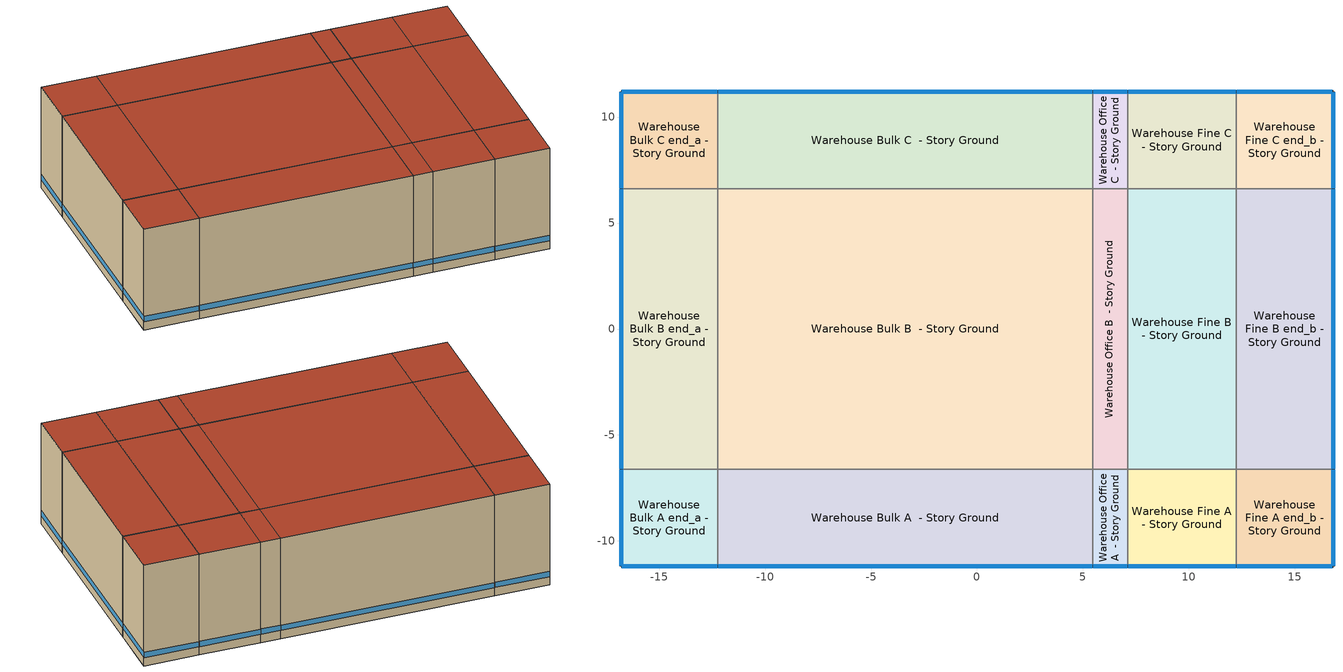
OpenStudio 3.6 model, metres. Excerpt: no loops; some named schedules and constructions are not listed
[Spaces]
Warehouse Bulk A end_a - Story Ground
 floor ground (Foundation F 126 Perim 914 Area 209): -16.8,-11.2 -16.8,-6.63 -12.23,-6.63 -12.23,-11.2 z0
 wall outside: -16.8,-6.63 -16.8,-11.2 -12.23,-11.2 z0:9.14
 wall to Warehouse Bulk B end_a - Story Ground: -12.23,-6.63 -16.8,-6.63 z0:9.14
 wall to Warehouse Bulk A  - Story Ground: -12.23,-11.2 -12.23,-6.63 z0:9.14
 window: -16.8,-6.65 -16.8,-11.17 / -16.77,-11.2 -12.25,-11.2 z0.76:1.22
 roof outside: -12.23,-11.2 -12.23,-6.63 -16.8,-6.63 -16.8,-11.2 z9.14
Warehouse Bulk B end_a - Story Ground
 floor ground (Foundation F 126 Perim 1325 Area 606): -16.8,-6.63 -16.8,6.63 -12.23,6.63 -12.23,-6.63 z0
 wall outside: -16.8,6.63 -16.8,-6.63 z0:9.14
 wall to Warehouse Bulk C end_a - Story Ground: -12.23,6.63 -16.8,6.63 z0:9.14
 wall to Warehouse Bulk B  - Story Ground: -12.23,-6.63 -12.23,6.63 z0:9.14
 window: -16.8,6.6 -16.8,-6.6 z0.76:1.22
 roof outside: -12.23,-6.63 -12.23,6.63 -16.8,6.63 -16.8,-6.63 z9.14
Warehouse Bulk C end_a - Story Ground
 floor ground (Foundation F 126 Perim 914 Area 209): -16.8,6.63 -16.8,11.2 -12.23,11.2 -12.23,6.63 z0
 wall outside: -12.23,11.2 -16.8,11.2 -16.8,6.63 z0:9.14
 wall to Warehouse Bulk C  - Story Ground: -12.23,6.63 -12.23,11.2 z0:9.14
 window: -16.8,11.17 -16.8,6.65 / -12.25,11.2 -16.77,11.2 z0.76:1.22
 roof outside: -12.23,6.63 -12.23,11.2 -16.8,11.2 -16.8,6.63 z9.14
Warehouse Bulk A  - Story Ground
 floor ground (Foundation F 126 Perim 177 Area 8091): -12.23,-11.2 -12.23,-6.63 5.47,-6.63 5.47,-11.2 z0
 wall outside: -12.23,-11.2 5.47,-11.2 z0:9.14
 wall to Warehouse Bulk B  - Story Ground: 5.47,-6.63 -12.23,-6.63 z0:9.14
 wall to Warehouse Office A  - Story Ground: 5.47,-11.2 5.47,-6.63 z0:9.14
 window: -12.2,-11.2 5.44,-11.2 z0.76:1.22
 roof outside: 5.47,-11.2 5.47,-6.63 -12.23,-6.63 -12.23,-11.2 z9.14
Warehouse Bulk B  - Story Ground
 floor ground (Foundation F 126 Perim 0 Area 23455): -12.23,-6.63 -12.23,6.63 5.47,6.63 5.47,-6.63 z0
 wall to Warehouse Bulk C  - Story Ground: 5.47,6.63 -12.23,6.63 z0:9.14
 wall to Warehouse Office B  - Story Ground: 5.47,-6.63 5.47,6.63 z0:9.14
 roof outside: 5.47,-6.63 5.47,6.63 -12.23,6.63 -12.23,-6.63 z9.14
Warehouse Bulk C  - Story Ground
 floor ground (Foundation F 126 Perim 177 Area 8091): -12.23,6.63 -12.23,11.2 5.47,11.2 5.47,6.63 z0
 wall outside: 5.47,11.2 -12.23,11.2 z0:9.14
 wall to Warehouse Office C  - Story Ground: 5.47,6.63 5.47,11.2 z0:9.14
 window: 5.44,11.2 -12.2,11.2 z0.76:1.22
 roof outside: 5.47,6.63 5.47,11.2 -12.23,11.2 -12.23,6.63 z9.14
Warehouse Office A  - Story Ground
 floor ground (Foundation F 126 Perim 165 Area 753): 5.47,-11.2 5.47,-6.63 7.12,-6.63 7.12,-11.2 z0
 wall outside: 5.47,-11.2 7.12,-11.2 z0:9.14
 wall to Warehouse Office B  - Story Ground: 7.12,-6.63 5.47,-6.63 z0:9.14
 wall to Warehouse Fine A  - Story Ground: 7.12,-11.2 7.12,-6.63 z0:9.14
 window: 5.5,-11.2 7.09,-11.2 z0.76:1.23
 roof outside: 7.12,-11.2 7.12,-6.63 5.47,-6.63 5.47,-11.2 z9.14
Warehouse Office B  - Story Ground
 floor ground (Foundation F 126 Perim 0 Area 2182): 5.47,-6.63 5.47,6.63 7.12,6.63 7.12,-6.63 z0
 wall to Warehouse Office C  - Story Ground: 7.12,6.63 5.47,6.63 z0:9.14
 wall to Warehouse Fine B  - Story Ground: 7.12,-6.63 7.12,6.63 z0:9.14
 roof outside: 7.12,-6.63 7.12,6.63 5.47,6.63 5.47,-6.63 z9.14
Warehouse Office C  - Story Ground
 floor ground (Foundation F 126 Perim 165 Area 753): 5.47,6.63 5.47,11.2 7.12,11.2 7.12,6.63 z0
 wall outside: 7.12,11.2 5.47,11.2 z0:9.14
 wall to Warehouse Fine C  - Story Ground: 7.12,6.63 7.12,11.2 z0:9.14
 window: 7.09,11.2 5.5,11.2 z0.76:1.23
 roof outside: 7.12,6.63 7.12,11.2 5.47,11.2 5.47,6.63 z9.14
Warehouse Fine A  - Story Ground
 floor ground (Foundation F 126 Perim 511 Area 2337): 7.12,-11.2 7.12,-6.63 12.23,-6.63 12.23,-11.2 z0
 wall outside: 7.12,-11.2 12.23,-11.2 z0:9.14
 wall to Warehouse Fine B  - Story Ground: 12.23,-6.63 7.12,-6.63 z0:9.14
 wall to Warehouse Fine A end_b - Story Ground: 12.23,-11.2 12.23,-6.63 z0:9.14
 window: 7.14,-11.2 12.2,-11.2 z0.76:1.22
 roof outside: 12.23,-11.2 12.23,-6.63 7.12,-6.63 7.12,-11.2 z9.14
Warehouse Fine B  - Story Ground
 floor ground (Foundation F 126 Perim 0 Area 6774): 7.12,-6.63 7.12,6.63 12.23,6.63 12.23,-6.63 z0
 wall to Warehouse Fine C  - Story Ground: 12.23,6.63 7.12,6.63 z0:9.14
 wall to Warehouse Fine B end_b - Story Ground: 12.23,-6.63 12.23,6.63 z0:9.14
 roof outside: 12.23,-6.63 12.23,6.63 7.12,6.63 7.12,-6.63 z9.14
Warehouse Fine C  - Story Ground
 floor ground (Foundation F 126 Perim 511 Area 2337): 7.12,6.63 7.12,11.2 12.23,11.2 12.23,6.63 z0
 wall outside: 12.23,11.2 7.12,11.2 z0:9.14
 wall to Warehouse Fine C end_b - Story Ground: 12.23,6.63 12.23,11.2 z0:9.14
 window: 12.2,11.2 7.14,11.2 z0.76:1.22
 roof outside: 12.23,6.63 12.23,11.2 7.12,11.2 7.12,6.63 z9.14
Warehouse Fine A end_b - Story Ground
 floor ground (Foundation F 126 Perim 914 Area 209): 12.23,-11.2 12.23,-6.63 16.8,-6.63 16.8,-11.2 z0
 wall outside: 12.23,-11.2 16.8,-11.2 16.8,-6.63 z0:9.14
 wall to Warehouse Fine B end_b - Story Ground: 16.8,-6.63 12.23,-6.63 z0:9.14
 window: 12.25,-11.2 16.77,-11.2 / 16.8,-11.17 16.8,-6.65 z0.76:1.22
 roof outside: 16.8,-11.2 16.8,-6.63 12.23,-6.63 12.23,-11.2 z9.14
Warehouse Fine B end_b - Story Ground
 floor ground (Foundation F 126 Perim 1325 Area 606): 12.23,-6.63 12.23,6.63 16.8,6.63 16.8,-6.63 z0
 wall outside: 16.8,-6.63 16.8,6.63 z0:9.14
 wall to Warehouse Fine C end_b - Story Ground: 16.8,6.63 12.23,6.63 z0:9.14
 window: 16.8,-6.6 16.8,6.6 z0.76:1.22
 roof outside: 16.8,-6.63 16.8,6.63 12.23,6.63 12.23,-6.63 z9.14
Warehouse Fine C end_b - Story Ground
 floor ground (Foundation F 126 Perim 914 Area 209): 12.23,6.63 12.23,11.2 16.8,11.2 16.8,6.63 z0
 wall outside: 16.8,6.63 16.8,11.2 12.23,11.2 z0:9.14
 window: 16.8,6.65 16.8,11.17 / 16.77,11.2 12.25,11.2 z0.76:1.22
 roof outside: 16.8,6.63 16.8,11.2 12.23,11.2 12.23,6.63 z9.14
[Schedule:Day]
Clothing Schedule Default Winter Clothes; Always On Default; Warehouse Bldg Occ Summer Design Day; Warehouse Bldg Light Summer Design Day; Building Hours of Operation NonResidential Saturday: 24, 0, 1
Clothing Schedule Summer Clothes: 24, 0, 0.5
Air Velocity Schedule Default: 24, 0, 0.2
Work Efficiency Schedule Default; Warehouse Bldg Occ Winter Design Day; Warehouse Bldg Light Winter Design Day; Building Hours of Operation NonResidential Sunday: 24, 0, 0
Warehouse Bldg Occ Default: Yes, 6, 30, 0, 6, 40, 0.025, 6, 50, 0.05, 7, 0, 0.075, 7, 10, 0.1, 7, 20, 0.125, 7, 30, 0.15, 7, 40, 0.241667, 7, 50, 0.333333, 8, 0, 0.425, 8, 9, 0.516667, 8, 19, 0.608333, 8, 29, 0.7, 8, 30, 0.7, 8, 39, 0.733333, 8, 49, 0.766667, 8, 59, 0.8, 9, 9, 0.833333, 9, 19, 0.866667, 9, 29, 0.9, 9, 30, 0.9, 11, 30, 0.9, 11, 39, 0.833333, 11, 49, 0.766667, 11, 59, 0.7, 12, 9, 0.633333, 12, 19, 0.566667, 12, 29, 0.5, 12, 30, 0.5, 12, 39, 0.558333, 12, 49, 0.616667, 12, 59, 0.675, 13, 9, 0.733333, 13, 19, 0.791667, 13, 29, 0.85, 13, 30, 0.85, 15, 30, 0.85, 15, 39, 0.741667, 15, 49, 0.633333, 15, 59, 0.525, 16, 9, 0.416667, 16, 19, 0.308333, 16, 30, 0.2, 16, 40, 0.166667, 16, 50, 0.133333, 17, 0, 0.1, 17, 10, 0.0666667, 17, 20, 0.0333333, 17, 30, 0, 24, 0, 0
Warehouse Activity Default; autogen Warehouse Activity 0_day_sch; autogen Warehouse Activity 1_day_sch: Yes, 24, 0, 120
Warehouse Activity Winter Design Day; Warehouse Activity Summer Design Day: 24, 0, 120
Warehouse Bldg Light Default; autogen Warehouse Bldg Light 2_day_sch: Yes, 6, 30, 0.1, 6, 40, 0.15, 6, 50, 0.2, 7, 0, 0.25, 7, 10, 0.3, 7, 20, 0.35, 7, 30, 0.4, 7, 40, 0.45, 7, 50, 0.5, 8, 0, 0.55, 8, 9, 0.6, 8, 19, 0.65, 8, 29, 0.7, 8, 30, 0.7, 8, 39, 0.733333, 8, 49, 0.766667, 8, 59, 0.8, 9, 9, 0.833333, 9, 19, 0.866667, 9, 29, 0.9, 9, 30, 0.9, 11, 30, 0.9, 11, 39, 0.883333, 11, 49, 0.866667, 11, 59, 0.85, 12, 9, 0.833333, 12, 19, 0.816667, 12, 29, 0.8, 12, 30, 0.8, 12, 39, 0.816667, 12, 49, 0.833333, 12, 59, 0.85, 13, 9, 0.866667, 13, 19, 0.883333, 13, 29, 0.9, 13, 30, 0.9, 16, 30, 0.9, 16, 40, 0.8, 16, 50, 0.7, 17, 0, 0.6, 17, 10, 0.5, 17, 20, 0.4, 17, 30, 0.3, 17, 40, 0.266667, 17, 50, 0.233333, 18, 0, 0.2, 18, 10, 0.166667, 18, 20, 0.133333, 18, 30, 0.1, 24, 0, 0.1
Warehouse Bldg Light Sat Day: Yes, 1, 0, 0.1, 24, 0, 0.24
Warehouse Bldg Equip Default; autogen Warehouse Bldg Equip 1_day_sch: Yes, 8, 0, 0.25, 12, 0, 1, 13, 0, 0.25, 17, 0, 1, 24, 0, 0.25
Warehouse Bldg Equip Summer Design Day; Warehouse Bldg Equip Winter Design Day: 8, 0, 0.25, 12, 0, 1, 13, 0, 0.25, 17, 0, 1, 24, 0, 0.25
Warehouse Bldg Equip Sun|Hol Day: Yes, 24, 0, 0
Warehouse ClgSetp FineStorage Default; autogen Warehouse ClgSetp FineStorage 0_day_sch; autogen Warehouse ClgSetp FineStorage 1_day_sch: Yes, 24, 0, 26.7
Warehouse ClgSetp FineStorage Winter Design Day; Warehouse ClgSetp FineStorage Summer Design Day: 24, 0, 26.7
Warehouse HtgSetp Sat Day: Yes, 2, 0, 21.1, 22, 0, 15.6, 24, 0, 21.1
Warehouse HtgSetp Sun Day: Yes, 24, 0, 15.6
Warehouse Cooling Setpoint Sat Day: Yes, 0, 10, 29.9583, 0, 20, 29.9167, 0, 30, 29.875, 0, 40, 29.8333, 0, 50, 29.7917, 1, 0, 29.75, 1, 10, 29.7083, 1, 20, 29.6667, 1, 30, 29.625, 1, 40, 29.5833, 1, 50, 29.5417, 2, 0, 29.5, 2, 10, 29.4583, 2, 20, 29.4167, 2, 30, 29.375, 2, 40, 29.3333, 2, 50, 29.2917, 3, 0, 29.25, 3, 10, 29.2083, 3, 20, 29.1667, 3, 30, 29.125, 3, 40, 29.0833, 3, 50, 29.0417, 4, 0, 29, 4, 10, 28.9583, 4, 20, 28.9167, 4, 30, 28.875, 4, 40, 28.8333, 4, 50, 28.7917, 5, 0, 28.75, 5, 10, 28.7083, 5, 20, 28.6667, 5, 30, 28.625, 5, 40, 28.5833, 5, 50, 28.5417, 6, 0, 28.5, 6, 10, 28.4583, 6, 20, 28.4167, 6, 30, 28.375, 6, 40, 28.3333, 6, 50, 28.2917, 7, 0, 28.25, 7, 10, 28.2083, 7, 20, 28.1667, 7, 30, 28.125, 7, 40, 28.0833, 7, 50, 28.0417, 8, 0, 28, 8, 10, 27.9583, 8, 20, 27.9167, 8, 30, 27.875, 8, 40, 27.8333, 8, 50, 27.7917, 9, 0, 27.75, 9, 10, 27.7083, 9, 20, 27.6667, 9, 30, 27.625, 9, 40, 27.5833, 9, 50, 27.5417, 10, 0, 27.5, 10, 10, 27.4583, 10, 20, 27.4167, 10, 30, 27.375, 10, 40, 27.3333, 10, 50, 27.2917, 11, 0, 27.25, 11, 10, 27.2083, 11, 20, 27.1667, 11, 30, 27.125, 11, 40, 27.0833, 11, 50, 27.0417, 12, 0, 27, 12, 9, 26.9583, 12, 19, 26.9167, 12, 29, 26.875, 12, 39, 26.8333, 12, 49, 26.7917, 12, 59, 26.75, 13, 9, 26.7083, 13, 19, 26.6667, 13, 29, 26.625, 13, 39, 26.5833, 13, 49, 26.5417, 13, 59, 26.5, 14, 9, 26.4583, 14, 19, 26.4167, 14, 29, 26.375, 14, 39, 26.3333, 14, 49, 26.2917, 14, 59, 26.25, 15, 9, 26.2083, 15, 19, 26.1667, 15, 29, 26.125, 15, 39, 26.0833, 15, 49, 26.0417, 15, 59, 26, 16, 9, 25.9583, 16, 19, 25.9167, 16, 29, 25.875, 16, 39, 25.8333, 16, 49, 25.7917, 16, 59, 25.75, 17, 9, 25.7083, 17, 19, 25.6667, 17, 29, 25.625, 17, 39, 25.5833, 17, 49, 25.5417, 17, 59, 25.5, 18, 9, 25.4583, 18, 19, 25.4167, 18, 29, 25.375, 18, 39, 25.3333, 18, 49, 25.2917, 18, 59, 25.25, 19, 9, 25.2083, 19, 19, 25.1667, 19, 29, 25.125, 19, 39, 25.0833, 19, 49, 25.0417, 19, 59, 25, 20, 9, 24.9583, 20, 19, 24.9167, 20, 29, 24.875, 20, 39, 24.8333, 20, 49, 24.7917, 20, 59, 24.75, 21, 9, 24.7083, 21, 19, 24.6667, 21, 29, 24.625, 21, 39, 24.5833, 21, 49, 24.5417, 21, 59, 24.5, 22, 9, 24.4583, 22, 19, 24.4167, 22, 29, 24.375, 22, 39, 24.3333, 22, 49, 24.2917, 22, 59, 24.25, 23, 9, 24.2083, 23, 19, 24.1667, 23, 29, 24.125, 23, 39, 24.0833, 23, 49, 24.0417, 23, 59, 24, 24, 0, 24
Warehouse Cooling Setpoint Wkdy|SmrDsn Day; autogen Schedule Rule 38 2_day_sch: Yes, 6, 0, 30, 17, 0, 24, 24, 0, 30
autogen Warehouse Bldg Occ 2_day_sch: Yes, 6, 30, 0.24392, 7, 30, 0.248798, 7, 40, 0.241667, 7, 50, 0.333333, 8, 0, 0.425, 8, 9, 0.516667, 8, 19, 0.608333, 8, 29, 0.7, 8, 30, 0.7, 8, 39, 0.733333, 8, 49, 0.766667, 8, 59, 0.8, 9, 9, 0.833333, 9, 19, 0.866667, 9, 29, 0.9, 9, 30, 0.9, 11, 30, 0.984147, 11, 39, 0.833333, 11, 49, 0.766667, 11, 59, 0.7, 12, 9, 0.633333, 12, 19, 0.566667, 12, 29, 0.5, 12, 30, 0.5, 12, 39, 0.558333, 12, 49, 0.616667, 12, 59, 0.675, 13, 9, 0.733333, 13, 19, 0.791667, 13, 29, 0.85, 13, 30, 0.85, 15, 30, 0.978049, 15, 39, 0.741667, 15, 49, 0.633333, 15, 59, 0.525, 16, 9, 0.416667, 16, 19, 0.308333, 16, 30, 0.2, 17, 30, 0.224408, 18, 0, 0.260993, 24, 0, 0.235384
autogen Warehouse ClgSetp BulkStorage 0_day_sch; autogen Warehouse ClgSetp BulkStorage 1_day_sch: Yes, 24, 0, 50
autogen Warehouse HtgSetp 2_day_sch: Yes, 6, 0, 15.6, 18, 0, 21.1, 24, 0, 15.6
autogen Warehouse HtgSetp BulkStorage 0_day_sch; autogen Warehouse HtgSetp BulkStorage 1_day_sch: Yes, 24, 0, 7.2
autogen Warehouse HtgSetp FineStorage 0_day_sch; autogen Warehouse HtgSetp FineStorage 1_day_sch: Yes, 24, 0, 15.56
Schedule Day 1: 7, 0, 0.0414856, 19, 0, 0.397575, 24, 0, 0.0768506
Schedule Day 2: 24, 0, 100
Schedule Day 3: 16, 0, 0, 24, 0, 100
Schedule Day 4: 24, 0, 0.3
Schedule Day 5: 24, 0, 0.237823
Schedule Day 6: 24, 0, 0.203677
Schedule Day 7: 24, 0, 0.184165
Schedule Day 8: 24, 0, 0.187824
Schedule Day 9: 24, 0, 0.154898
Schedule Day 10: 24, 0, 0.047583
Schedule Day 11: 24, 0, 0.108557
Schedule Day 12: 24, 0, 0.0756312
Schedule Day 13: 24, 0, 0.012218
Schedule Day 14: 24, 0, 0.162215
Schedule Day 15: 24, 0, 0.252456
Schedule Day 16: 24, 0, 0.179287
Schedule Day 17; Schedule Day 18; Schedule Day 19; Schedule Day 20; Schedule Day 21; Schedule Day 22; Schedule Day 23; Schedule Day 58; Schedule Day 59; Schedule Day 60; Schedule Day 61; Schedule Day 62; Schedule Day 63; Schedule Day 106; Schedule Day 107; Schedule Day 108; Schedule Day 109; Schedule Day 110; Schedule Day 111; Schedule Day 114; Schedule Day 115; Schedule Day 116; Schedule Day 117; Schedule Day 118; Schedule Day 119; Schedule Day 122; Schedule Day 123; Schedule Day 124; Schedule Day 125; Schedule Day 126; Schedule Day 127; Schedule Day 146; Schedule Day 147; Schedule Day 148; Schedule Day 149; Schedule Day 150; Schedule Day 151; Schedule Day 154; Schedule Day 155; Schedule Day 156; Schedule Day 157; Schedule Day 158; Schedule Day 159; Schedule Day 162; Schedule Day 163; Schedule Day 164; Schedule Day 165; Schedule Day 166; Schedule Day 167; Schedule Day 177; Schedule Day 178; Schedule Day 179; Schedule Day 180; Schedule Day 181; Schedule Day 182; Schedule Day 183; Schedule Day 184: 1, 0, 0, 2, 0, 0, 3, 0, 0, 4, 0, 0, 5, 0, 0, 6, 0, 0, 7, 0, 0, 8, 0, 0, 9, 0, 0, 10, 0, 0, 11, 0, 0, 12, 0, 0, 13, 0, 0, 14, 0, 0, 15, 0, 0, 16, 0, 0, 17, 0, 0, 18, 0, 0, 19, 0, 0, 20, 0, 0, 21, 0, 0, 22, 0, 0, 23, 0, 0, 24, 0, 0
Schedule Day 24: 1, 0, 0, 2, 0, 0, 3, 0, 0, 4, 0, 0, 5, 0, 0, 6, 0, 0, 7, 0, 0, 8, 0, 0, 9, 0, 0, 10, 0, 0, 11, 0, 0, 12, 0, 0, 13, 0, 0, 14, 0, 0, 15, 0, 0, 16, 0, 0, 17, 0, 100, 18, 0, 100, 19, 0, 100, 20, 0, 100, 21, 0, 100, 22, 0, 100, 23, 0, 100, 24, 0, 100
Schedule Day 57: 1, 0, 0.252456, 2, 0, 0.252456, 3, 0, 0.252456, 4, 0, 0.252456, 5, 0, 0.252456, 6, 0, 0.252456, 7, 0, 0.252456, 8, 0, 0.252456, 9, 0, 0.252456, 10, 0, 0.252456, 11, 0, 0.252456, 12, 0, 0.252456, 13, 0, 0.252456, 14, 0, 0.252456, 15, 0, 0.252456, 16, 0, 0, 17, 0, 0, 18, 0, 0, 19, 0, 0, 20, 0, 0, 21, 0, 0, 22, 0, 0, 23, 0, 0, 24, 0, 0
Schedule Day 64: 1, 0, 0, 2, 0, 0, 3, 0, 0, 4, 0, 0, 5, 0, 0, 6, 0, 0, 7, 0, 0, 8, 0, 0, 9, 0, 0, 10, 0, 0, 11, 0, 0, 12, 0, 0, 13, 0, 0, 14, 0, 0, 15, 0, 0, 16, 0, 0.252456, 17, 0, 0.252456, 18, 0, 0.252456, 19, 0, 0.252456, 20, 0, 0.252456, 21, 0, 0.252456, 22, 0, 0.252456, 23, 0, 0.252456, 24, 0, 0.252456
Schedule Day 105: 1, 0, 0, 2, 0, 0, 3, 0, 0, 4, 0, 0, 5, 0, 0, 6, 0, 0, 7, 0, 1, 8, 0, 1, 9, 0, 1, 10, 0, 1, 11, 0, 1, 12, 0, 1, 13, 0, 1, 14, 0, 1, 15, 0, 1, 16, 0, 0, 17, 0, 0, 18, 0, 0, 19, 0, 0, 20, 0, 0, 21, 0, 0, 22, 0, 0, 23, 0, 0, 24, 0, 0
Schedule Day 112; Schedule Day 152; Schedule Day 160; Schedule Day 168: 1, 0, 0, 2, 0, 0, 3, 0, 0, 4, 0, 0, 5, 0, 0, 6, 0, 0, 7, 0, 0, 8, 0, 0, 9, 0, 0, 10, 0, 0, 11, 0, 0, 12, 0, 0, 13, 0, 0, 14, 0, 0, 15, 0, 0, 16, 0, 1, 17, 0, 1, 18, 0, 1, 19, 0, 1, 20, 0, 1, 21, 0, 1, 22, 0, 1, 23, 0, 1, 24, 0, 1
Schedule Day 113: 1, 0, 0.0312507, 2, 0, 0.0625006, 3, 0, 0.0937505, 4, 0, 0.125, 5, 0, 0.15625, 6, 0, 0.1875, 7, 0, 0.21875, 8, 0, 0.25, 9, 0, 0.4375, 10, 0, 0.625, 11, 0, 0.8125, 12, 0, 1, 13, 0, 0.25, 14, 0, 0.4375, 15, 0, 0.625, 16, 0, 0, 17, 0, 0, 18, 0, 0, 19, 0, 0, 20, 0, 0, 21, 0, 0, 22, 0, 0, 23, 0, 0, 24, 0, 0
Schedule Day 120: 1, 0, 0, 2, 0, 0, 3, 0, 0, 4, 0, 0, 5, 0, 0, 6, 0, 0, 7, 0, 0, 8, 0, 0, 9, 0, 0, 10, 0, 0, 11, 0, 0, 12, 0, 0, 13, 0, 0, 14, 0, 0, 15, 0, 0, 16, 0, 0.8125, 17, 0, 1, 18, 0, 0.892857, 19, 0, 0.785714, 20, 0, 0.678571, 21, 0, 0.571429, 22, 0, 0.464286, 23, 0, 0.357143, 24, 0, 0.25
Schedule Day 121: 1, 0, 0.1, 2, 0, 0.106087, 3, 0, 0.112174, 4, 0, 0.118261, 5, 0, 0.124348, 6, 0, 0.130435, 7, 0, 0.136522, 8, 0, 0.142609, 9, 0, 0.148696, 10, 0, 0.154783, 11, 0, 0.16087, 12, 0, 0.166957, 13, 0, 0.173043, 14, 0, 0.17913, 15, 0, 0.185217, 16, 0, 0, 17, 0, 0, 18, 0, 0, 19, 0, 0, 20, 0, 0, 21, 0, 0, 22, 0, 0, 23, 0, 0, 24, 0, 0
Schedule Day 128: 1, 0, 0, 2, 0, 0, 3, 0, 0, 4, 0, 0, 5, 0, 0, 6, 0, 0, 7, 0, 0, 8, 0, 0, 9, 0, 0, 10, 0, 0, 11, 0, 0, 12, 0, 0, 13, 0, 0, 14, 0, 0, 15, 0, 0, 16, 0, 0.191304, 17, 0, 0.197391, 18, 0, 0.203478, 19, 0, 0.209565, 20, 0, 0.215652, 21, 0, 0.221739, 22, 0, 0.227826, 23, 0, 0.233913, 24, 0, 0.24
Schedule Day 145: 1, 0, 0.7, 2, 0, 0.7, 3, 0, 0.7, 4, 0, 0.7, 5, 0, 0.7, 6, 0, 0.7, 7, 0, 1, 8, 0, 1, 9, 0, 1, 10, 0, 1, 11, 0, 1, 12, 0, 1, 13, 0, 1, 14, 0, 1, 15, 0, 1, 16, 0, 0, 17, 0, 0, 18, 0, 0, 19, 0, 0, 20, 0, 0, 21, 0, 0, 22, 0, 0, 23, 0, 0, 24, 0, 0
Schedule Day 153; Schedule Day 161: 1, 0, 1, 2, 0, 1, 3, 0, 1, 4, 0, 1, 5, 0, 1, 6, 0, 1, 7, 0, 1, 8, 0, 1, 9, 0, 1, 10, 0, 1, 11, 0, 1, 12, 0, 1, 13, 0, 1, 14, 0, 1, 15, 0, 1, 16, 0, 0, 17, 0, 0, 18, 0, 0, 19, 0, 0, 20, 0, 0, 21, 0, 0, 22, 0, 0, 23, 0, 0, 24, 0, 0
[Schedule:Rule]
Schedule Rule 3: Schedule Ruleset=Clothing Schedule; Rule Order=0; Day Schedule=Clothing Schedule Summer Clothes; Date Specification Type=DateRange; Start Month=5; Start Day=1; End Month=9; End Day=30
Schedule Rule 27: Schedule Ruleset=Warehouse Bldg Light; Rule Order=8; Day Schedule=Warehouse Bldg Light Sat Day; Date Specification Type=DateRange; Start Month=1; Start Day=1; End Month=12; End Day=31; Apply Sunday=Yes; Apply Saturday=Yes
Schedule Rule 30: Schedule Ruleset=Warehouse Bldg Equip; Rule Order=8; Day Schedule=Warehouse Bldg Equip Sun|Hol Day; Date Specification Type=DateRange; Start Month=1; Start Day=1; End Month=12; End Day=31; Apply Sunday=Yes
autogen Warehouse Activity 0: Schedule Ruleset=Warehouse Activity; Rule Order=0; Day Schedule=autogen Warehouse Activity 0_day_sch; Date Specification Type=SpecificDates; Apply Sunday=Yes; Apply Saturday=Yes; Apply Monday=Yes; Apply Tuesday=Yes; Apply Wednesday=Yes; Apply Thursday=Yes; Apply Friday=Yes; Specific Month 1=1; Specific Day 1=2; Specific Month 2=1; Specific Day 2=9; Specific Month 3=1; Specific Day 3=16; Specific Month 4=1; Specific Day 4=23; Specific Month 5=1; Specific Day 5=30; Specific Month 6=2; Specific Day 6=6; Specific Month 7=2; Specific Day 7=13; Specific Month 8=2; Specific Day 8=20; Specific Month 9=2; Specific Day 9=27; Specific Month 10=3; Specific Day 10=5; Specific Month 11=3; Specific Day 11=12; Specific Month 12=3; Specific Day 12=19; Specific Month 13=3; Specific Day 13=26; Specific Month 14=4; Specific Day 14=2; Specific Month 15=4; Specific Day 15=9; Specific Month 16=4; Specific Day 16=16; Specific Month 17=4; Specific Day 17=23; Specific Month 18=4; Specific Day 18=30; Specific Month 19=5; Specific Day 19=7; Specific Month 20=5; Specific Day 20=14; Specific Month 21=5; Specific Day 21=21; Specific Month 22=5; Specific Day 22=28; Specific Month 23=6; Specific Day 23=4; Specific Month 24=6; Specific Day 24=11; Specific Month 25=6; Specific Day 25=18; Specific Month 26=6; Specific Day 26=25; Specific Month 27=7; Specific Day 27=2; Specific Month 28=7; Specific Day 28=9; Specific Month 29=7; Specific Day 29=16; Specific Month 30=7; Specific Day 30=23; Specific Month 31=7; Specific Day 31=30; Specific Month 32=8; Specific Day 32=6; Specific Month 33=8; Specific Day 33=13; Specific Month 34=8; Specific Day 34=20; Specific Month 35=8; Specific Day 35=27; Specific Month 36=9; Specific Day 36=3; Specific Month 37=9; Specific Day 37=10; Specific Month 38=9; Specific Day 38=17; Specific Month 39=9; Specific Day 39=24; Specific Month 40=10; Specific Day 40=1; Specific Month 41=10; Specific Day 41=8; Specific Month 42=10; Specific Day 42=15; Specific Month 43=10; Specific Day 43=22; Specific Month 44=10; Specific Day 44=29; Specific Month 45=11; Specific Day 45=5; Specific Month 46=11; Specific Day 46=12; Specific Month 47=11; Specific Day 47=19; Specific Month 48=11; Specific Day 48=26; Specific Month 49=12; Specific Day 49=3; Specific Month 50=12; Specific Day 50=10; Specific Month 51=12; Specific Day 51=17; Specific Month 52=12; Specific Day 52=24; Specific Month 53=12; Specific Day 53=31
autogen Warehouse Activity 1: Schedule Ruleset=Warehouse Activity; Rule Order=1; Day Schedule=autogen Warehouse Activity 1_day_sch; Date Specification Type=SpecificDates; Apply Sunday=Yes; Apply Saturday=Yes; Apply Monday=Yes; Apply Tuesday=Yes; Apply Wednesday=Yes; Apply Thursday=Yes; Apply Friday=Yes; Specific Month 1=1; Specific Day 1=5; Specific Month 2=1; Specific Day 2=12; Specific Month 3=1; Specific Day 3=19; Specific Month 4=1; Specific Day 4=26; Specific Month 5=2; Specific Day 5=2; Specific Month 6=2; Specific Day 6=9; Specific Month 7=2; Specific Day 7=16; Specific Month 8=2; Specific Day 8=23; Specific Month 9=3; Specific Day 9=1; Specific Month 10=3; Specific Day 10=8; Specific Month 11=3; Specific Day 11=15; Specific Month 12=3; Specific Day 12=22; Specific Month 13=3; Specific Day 13=29; Specific Month 14=4; Specific Day 14=5; Specific Month 15=4; Specific Day 15=12; Specific Month 16=4; Specific Day 16=19; Specific Month 17=4; Specific Day 17=26; Specific Month 18=5; Specific Day 18=3; Specific Month 19=5; Specific Day 19=10; Specific Month 20=5; Specific Day 20=17; Specific Month 21=5; Specific Day 21=24; Specific Month 22=5; Specific Day 22=31; Specific Month 23=6; Specific Day 23=7; Specific Month 24=6; Specific Day 24=14; Specific Month 25=6; Specific Day 25=21; Specific Month 26=6; Specific Day 26=28; Specific Month 27=7; Specific Day 27=5; Specific Month 28=7; Specific Day 28=12; Specific Month 29=7; Specific Day 29=19; Specific Month 30=7; Specific Day 30=26; Specific Month 31=8; Specific Day 31=2; Specific Month 32=8; Specific Day 32=9; Specific Month 33=8; Specific Day 33=16; Specific Month 34=8; Specific Day 34=23; Specific Month 35=8; Specific Day 35=30; Specific Month 36=9; Specific Day 36=6; Specific Month 37=9; Specific Day 37=13; Specific Month 38=9; Specific Day 38=20; Specific Month 39=9; Specific Day 39=27; Specific Month 40=10; Specific Day 40=4; Specific Month 41=10; Specific Day 41=11; Specific Month 42=10; Specific Day 42=18; Specific Month 43=10; Specific Day 43=25; Specific Month 44=11; Specific Day 44=1; Specific Month 45=11; Specific Day 45=8; Specific Month 46=11; Specific Day 46=15; Specific Month 47=11; Specific Day 47=22; Specific Month 48=11; Specific Day 48=29; Specific Month 49=12; Specific Day 49=6; Specific Month 50=12; Specific Day 50=13; Specific Month 51=12; Specific Day 51=20; Specific Month 52=12; Specific Day 52=27
autogen Warehouse Bldg Equip 1: Schedule Ruleset=Warehouse Bldg Equip; Rule Order=9; Day Schedule=autogen Warehouse Bldg Equip 1_day_sch; Date Specification Type=SpecificDates; Apply Sunday=Yes; Apply Saturday=Yes; Apply Monday=Yes; Apply Tuesday=Yes; Apply Wednesday=Yes; Apply Thursday=Yes; Apply Friday=Yes; Specific Month 1=1; Specific Day 1=2; Specific Month 2=1; Specific Day 2=9; Specific Month 3=1; Specific Day 3=16; Specific Month 4=1; Specific Day 4=23; Specific Month 5=1; Specific Day 5=30; Specific Month 6=2; Specific Day 6=6; Specific Month 7=2; Specific Day 7=13; Specific Month 8=2; Specific Day 8=20; Specific Month 9=2; Specific Day 9=27; Specific Month 10=3; Specific Day 10=5; Specific Month 11=3; Specific Day 11=12; Specific Month 12=3; Specific Day 12=19; Specific Month 13=3; Specific Day 13=26; Specific Month 14=4; Specific Day 14=2; Specific Month 15=4; Specific Day 15=9; Specific Month 16=4; Specific Day 16=16; Specific Month 17=4; Specific Day 17=23; Specific Month 18=4; Specific Day 18=30; Specific Month 19=5; Specific Day 19=7; Specific Month 20=5; Specific Day 20=14; Specific Month 21=5; Specific Day 21=21; Specific Month 22=5; Specific Day 22=28; Specific Month 23=6; Specific Day 23=4; Specific Month 24=6; Specific Day 24=11; Specific Month 25=6; Specific Day 25=18; Specific Month 26=6; Specific Day 26=25; Specific Month 27=7; Specific Day 27=2; Specific Month 28=7; Specific Day 28=9; Specific Month 29=7; Specific Day 29=16; Specific Month 30=7; Specific Day 30=23; Specific Month 31=7; Specific Day 31=30; Specific Month 32=8; Specific Day 32=6; Specific Month 33=8; Specific Day 33=13; Specific Month 34=8; Specific Day 34=20; Specific Month 35=8; Specific Day 35=27; Specific Month 36=9; Specific Day 36=3; Specific Month 37=9; Specific Day 37=10; Specific Month 38=9; Specific Day 38=17; Specific Month 39=9; Specific Day 39=24; Specific Month 40=10; Specific Day 40=1; Specific Month 41=10; Specific Day 41=8; Specific Month 42=10; Specific Day 42=15; Specific Month 43=10; Specific Day 43=22; Specific Month 44=10; Specific Day 44=29; Specific Month 45=11; Specific Day 45=5; Specific Month 46=11; Specific Day 46=12; Specific Month 47=11; Specific Day 47=19; Specific Month 48=11; Specific Day 48=26; Specific Month 49=12; Specific Day 49=3; Specific Month 50=12; Specific Day 50=10; Specific Month 51=12; Specific Day 51=17; Specific Month 52=12; Specific Day 52=24; Specific Month 53=12; Specific Day 53=31
autogen Warehouse Bldg Light 2: Schedule Ruleset=Warehouse Bldg Light; Rule Order=9; Day Schedule=autogen Warehouse Bldg Light 2_day_sch; Date Specification Type=SpecificDates; Apply Sunday=Yes; Apply Saturday=Yes; Apply Monday=Yes; Apply Tuesday=Yes; Apply Wednesday=Yes; Apply Thursday=Yes; Apply Friday=Yes; Specific Month 1=1; Specific Day 1=2; Specific Month 2=1; Specific Day 2=9; Specific Month 3=1; Specific Day 3=16; Specific Month 4=1; Specific Day 4=23; Specific Month 5=1; Specific Day 5=30; Specific Month 6=2; Specific Day 6=6; Specific Month 7=2; Specific Day 7=13; Specific Month 8=2; Specific Day 8=20; Specific Month 9=2; Specific Day 9=27; Specific Month 10=3; Specific Day 10=5; Specific Month 11=3; Specific Day 11=12; Specific Month 12=3; Specific Day 12=19; Specific Month 13=3; Specific Day 13=26; Specific Month 14=4; Specific Day 14=2; Specific Month 15=4; Specific Day 15=9; Specific Month 16=4; Specific Day 16=16; Specific Month 17=4; Specific Day 17=23; Specific Month 18=4; Specific Day 18=30; Specific Month 19=5; Specific Day 19=7; Specific Month 20=5; Specific Day 20=14; Specific Month 21=5; Specific Day 21=21; Specific Month 22=5; Specific Day 22=28; Specific Month 23=6; Specific Day 23=4; Specific Month 24=6; Specific Day 24=11; Specific Month 25=6; Specific Day 25=18; Specific Month 26=6; Specific Day 26=25; Specific Month 27=7; Specific Day 27=2; Specific Month 28=7; Specific Day 28=9; Specific Month 29=7; Specific Day 29=16; Specific Month 30=7; Specific Day 30=23; Specific Month 31=7; Specific Day 31=30; Specific Month 32=8; Specific Day 32=6; Specific Month 33=8; Specific Day 33=13; Specific Month 34=8; Specific Day 34=20; Specific Month 35=8; Specific Day 35=27; Specific Month 36=9; Specific Day 36=3; Specific Month 37=9; Specific Day 37=10; Specific Month 38=9; Specific Day 38=17; Specific Month 39=9; Specific Day 39=24; Specific Month 40=10; Specific Day 40=1; Specific Month 41=10; Specific Day 41=8; Specific Month 42=10; Specific Day 42=15; Specific Month 43=10; Specific Day 43=22; Specific Month 44=10; Specific Day 44=29; Specific Month 45=11; Specific Day 45=5; Specific Month 46=11; Specific Day 46=12; Specific Month 47=11; Specific Day 47=19; Specific Month 48=11; Specific Day 48=26; Specific Month 49=12; Specific Day 49=3; Specific Month 50=12; Specific Day 50=10; Specific Month 51=12; Specific Day 51=17; Specific Month 52=12; Specific Day 52=24; Specific Month 53=12; Specific Day 53=31
autogen Warehouse Bldg Occ 2: Schedule Ruleset=Warehouse Bldg Occ; Rule Order=1; Day Schedule=autogen Warehouse Bldg Occ 2_day_sch; Date Specification Type=DateRange; Start Month=1; Start Day=1; End Month=12; End Day=31; Apply Sunday=No; Apply Saturday=No; Apply Monday=Yes; Apply Tuesday=Yes; Apply Wednesday=Yes; Apply Thursday=Yes; Apply Friday=Yes
autogen Warehouse ClgSetp FineStorage 0: Schedule Ruleset=Warehouse ClgSetp FineStorage; Rule Order=0; Day Schedule=autogen Warehouse ClgSetp FineStorage 0_day_sch; Date Specification Type=SpecificDates; Apply Sunday=Yes; Apply Saturday=Yes; Apply Monday=Yes; Apply Tuesday=Yes; Apply Wednesday=Yes; Apply Thursday=Yes; Apply Friday=Yes; Specific Month 1=1; Specific Day 1=2; Specific Month 2=1; Specific Day 2=9; Specific Month 3=1; Specific Day 3=16; Specific Month 4=1; Specific Day 4=23; Specific Month 5=1; Specific Day 5=30; Specific Month 6=2; Specific Day 6=6; Specific Month 7=2; Specific Day 7=13; Specific Month 8=2; Specific Day 8=20; Specific Month 9=2; Specific Day 9=27; Specific Month 10=3; Specific Day 10=5; Specific Month 11=3; Specific Day 11=12; Specific Month 12=3; Specific Day 12=19; Specific Month 13=3; Specific Day 13=26; Specific Month 14=4; Specific Day 14=2; Specific Month 15=4; Specific Day 15=9; Specific Month 16=4; Specific Day 16=16; Specific Month 17=4; Specific Day 17=23; Specific Month 18=4; Specific Day 18=30; Specific Month 19=5; Specific Day 19=7; Specific Month 20=5; Specific Day 20=14; Specific Month 21=5; Specific Day 21=21; Specific Month 22=5; Specific Day 22=28; Specific Month 23=6; Specific Day 23=4; Specific Month 24=6; Specific Day 24=11; Specific Month 25=6; Specific Day 25=18; Specific Month 26=6; Specific Day 26=25; Specific Month 27=7; Specific Day 27=2; Specific Month 28=7; Specific Day 28=9; Specific Month 29=7; Specific Day 29=16; Specific Month 30=7; Specific Day 30=23; Specific Month 31=7; Specific Day 31=30; Specific Month 32=8; Specific Day 32=6; Specific Month 33=8; Specific Day 33=13; Specific Month 34=8; Specific Day 34=20; Specific Month 35=8; Specific Day 35=27; Specific Month 36=9; Specific Day 36=3; Specific Month 37=9; Specific Day 37=10; Specific Month 38=9; Specific Day 38=17; Specific Month 39=9; Specific Day 39=24; Specific Month 40=10; Specific Day 40=1; Specific Month 41=10; Specific Day 41=8; Specific Month 42=10; Specific Day 42=15; Specific Month 43=10; Specific Day 43=22; Specific Month 44=10; Specific Day 44=29; Specific Month 45=11; Specific Day 45=5; Specific Month 46=11; Specific Day 46=12; Specific Month 47=11; Specific Day 47=19; Specific Month 48=11; Specific Day 48=26; Specific Month 49=12; Specific Day 49=3; Specific Month 50=12; Specific Day 50=10; Specific Month 51=12; Specific Day 51=17; Specific Month 52=12; Specific Day 52=24; Specific Month 53=12; Specific Day 53=31
autogen Warehouse ClgSetp FineStorage 1: Schedule Ruleset=Warehouse ClgSetp FineStorage; Rule Order=1; Day Schedule=autogen Warehouse ClgSetp FineStorage 1_day_sch; Date Specification Type=SpecificDates; Apply Sunday=Yes; Apply Saturday=Yes; Apply Monday=Yes; Apply Tuesday=Yes; Apply Wednesday=Yes; Apply Thursday=Yes; Apply Friday=Yes; Specific Month 1=1; Specific Day 1=5; Specific Month 2=1; Specific Day 2=12; Specific Month 3=1; Specific Day 3=19; Specific Month 4=1; Specific Day 4=26; Specific Month 5=2; Specific Day 5=2; Specific Month 6=2; Specific Day 6=9; Specific Month 7=2; Specific Day 7=16; Specific Month 8=2; Specific Day 8=23; Specific Month 9=3; Specific Day 9=1; Specific Month 10=3; Specific Day 10=8; Specific Month 11=3; Specific Day 11=15; Specific Month 12=3; Specific Day 12=22; Specific Month 13=3; Specific Day 13=29; Specific Month 14=4; Specific Day 14=5; Specific Month 15=4; Specific Day 15=12; Specific Month 16=4; Specific Day 16=19; Specific Month 17=4; Specific Day 17=26; Specific Month 18=5; Specific Day 18=3; Specific Month 19=5; Specific Day 19=10; Specific Month 20=5; Specific Day 20=17; Specific Month 21=5; Specific Day 21=24; Specific Month 22=5; Specific Day 22=31; Specific Month 23=6; Specific Day 23=7; Specific Month 24=6; Specific Day 24=14; Specific Month 25=6; Specific Day 25=21; Specific Month 26=6; Specific Day 26=28; Specific Month 27=7; Specific Day 27=5; Specific Month 28=7; Specific Day 28=12; Specific Month 29=7; Specific Day 29=19; Specific Month 30=7; Specific Day 30=26; Specific Month 31=8; Specific Day 31=2; Specific Month 32=8; Specific Day 32=9; Specific Month 33=8; Specific Day 33=16; Specific Month 34=8; Specific Day 34=23; Specific Month 35=8; Specific Day 35=30; Specific Month 36=9; Specific Day 36=6; Specific Month 37=9; Specific Day 37=13; Specific Month 38=9; Specific Day 38=20; Specific Month 39=9; Specific Day 39=27; Specific Month 40=10; Specific Day 40=4; Specific Month 41=10; Specific Day 41=11; Specific Month 42=10; Specific Day 42=18; Specific Month 43=10; Specific Day 43=25; Specific Month 44=11; Specific Day 44=1; Specific Month 45=11; Specific Day 45=8; Specific Month 46=11; Specific Day 46=15; Specific Month 47=11; Specific Day 47=22; Specific Month 48=11; Specific Day 48=29; Specific Month 49=12; Specific Day 49=6; Specific Month 50=12; Specific Day 50=13; Specific Month 51=12; Specific Day 51=20; Specific Month 52=12; Specific Day 52=27
autogen Warehouse HtgSetp FineStorage 0: Schedule Ruleset=Warehouse HtgSetp FineStorage; Rule Order=0; Day Schedule=autogen Warehouse HtgSetp FineStorage 0_day_sch; Date Specification Type=SpecificDates; Apply Sunday=Yes; Apply Saturday=Yes; Apply Monday=Yes; Apply Tuesday=Yes; Apply Wednesday=Yes; Apply Thursday=Yes; Apply Friday=Yes; Specific Month 1=1; Specific Day 1=2; Specific Month 2=1; Specific Day 2=9; Specific Month 3=1; Specific Day 3=16; Specific Month 4=1; Specific Day 4=23; Specific Month 5=1; Specific Day 5=30; Specific Month 6=2; Specific Day 6=6; Specific Month 7=2; Specific Day 7=13; Specific Month 8=2; Specific Day 8=20; Specific Month 9=2; Specific Day 9=27; Specific Month 10=3; Specific Day 10=5; Specific Month 11=3; Specific Day 11=12; Specific Month 12=3; Specific Day 12=19; Specific Month 13=3; Specific Day 13=26; Specific Month 14=4; Specific Day 14=2; Specific Month 15=4; Specific Day 15=9; Specific Month 16=4; Specific Day 16=16; Specific Month 17=4; Specific Day 17=23; Specific Month 18=4; Specific Day 18=30; Specific Month 19=5; Specific Day 19=7; Specific Month 20=5; Specific Day 20=14; Specific Month 21=5; Specific Day 21=21; Specific Month 22=5; Specific Day 22=28; Specific Month 23=6; Specific Day 23=4; Specific Month 24=6; Specific Day 24=11; Specific Month 25=6; Specific Day 25=18; Specific Month 26=6; Specific Day 26=25; Specific Month 27=7; Specific Day 27=2; Specific Month 28=7; Specific Day 28=9; Specific Month 29=7; Specific Day 29=16; Specific Month 30=7; Specific Day 30=23; Specific Month 31=7; Specific Day 31=30; Specific Month 32=8; Specific Day 32=6; Specific Month 33=8; Specific Day 33=13; Specific Month 34=8; Specific Day 34=20; Specific Month 35=8; Specific Day 35=27; Specific Month 36=9; Specific Day 36=3; Specific Month 37=9; Specific Day 37=10; Specific Month 38=9; Specific Day 38=17; Specific Month 39=9; Specific Day 39=24; Specific Month 40=10; Specific Day 40=1; Specific Month 41=10; Specific Day 41=8; Specific Month 42=10; Specific Day 42=15; Specific Month 43=10; Specific Day 43=22; Specific Month 44=10; Specific Day 44=29; Specific Month 45=11; Specific Day 45=5; Specific Month 46=11; Specific Day 46=12; Specific Month 47=11; Specific Day 47=19; Specific Month 48=11; Specific Day 48=26; Specific Month 49=12; Specific Day 49=3; Specific Month 50=12; Specific Day 50=10; Specific Month 51=12; Specific Day 51=17; Specific Month 52=12; Specific Day 52=24; Specific Month 53=12; Specific Day 53=31
autogen Warehouse HtgSetp FineStorage 1: Schedule Ruleset=Warehouse HtgSetp FineStorage; Rule Order=1; Day Schedule=autogen Warehouse HtgSetp FineStorage 1_day_sch; Date Specification Type=SpecificDates; Apply Sunday=Yes; Apply Saturday=Yes; Apply Monday=Yes; Apply Tuesday=Yes; Apply Wednesday=Yes; Apply Thursday=Yes; Apply Friday=Yes; Specific Month 1=1; Specific Day 1=5; Specific Month 2=1; Specific Day 2=12; Specific Month 3=1; Specific Day 3=19; Specific Month 4=1; Specific Day 4=26; Specific Month 5=2; Specific Day 5=2; Specific Month 6=2; Specific Day 6=9; Specific Month 7=2; Specific Day 7=16; Specific Month 8=2; Specific Day 8=23; Specific Month 9=3; Specific Day 9=1; Specific Month 10=3; Specific Day 10=8; Specific Month 11=3; Specific Day 11=15; Specific Month 12=3; Specific Day 12=22; Specific Month 13=3; Specific Day 13=29; Specific Month 14=4; Specific Day 14=5; Specific Month 15=4; Specific Day 15=12; Specific Month 16=4; Specific Day 16=19; Specific Month 17=4; Specific Day 17=26; Specific Month 18=5; Specific Day 18=3; Specific Month 19=5; Specific Day 19=10; Specific Month 20=5; Specific Day 20=17; Specific Month 21=5; Specific Day 21=24; Specific Month 22=5; Specific Day 22=31; Specific Month 23=6; Specific Day 23=7; Specific Month 24=6; Specific Day 24=14; Specific Month 25=6; Specific Day 25=21; Specific Month 26=6; Specific Day 26=28; Specific Month 27=7; Specific Day 27=5; Specific Month 28=7; Specific Day 28=12; Specific Month 29=7; Specific Day 29=19; Specific Month 30=7; Specific Day 30=26; Specific Month 31=8; Specific Day 31=2; Specific Month 32=8; Specific Day 32=9; Specific Month 33=8; Specific Day 33=16; Specific Month 34=8; Specific Day 34=23; Specific Month 35=8; Specific Day 35=30; Specific Month 36=9; Specific Day 36=6; Specific Month 37=9; Specific Day 37=13; Specific Month 38=9; Specific Day 38=20; Specific Month 39=9; Specific Day 39=27; Specific Month 40=10; Specific Day 40=4; Specific Month 41=10; Specific Day 41=11; Specific Month 42=10; Specific Day 42=18; Specific Month 43=10; Specific Day 43=25; Specific Month 44=11; Specific Day 44=1; Specific Month 45=11; Specific Day 45=8; Specific Month 46=11; Specific Day 46=15; Specific Month 47=11; Specific Day 47=22; Specific Month 48=11; Specific Day 48=29; Specific Month 49=12; Specific Day 49=6; Specific Month 50=12; Specific Day 50=13; Specific Month 51=12; Specific Day 51=20; Specific Month 52=12; Specific Day 52=27
Schedule Rule 1: Schedule Ruleset=Warehouse Bldg Occ; Rule Order=0; Day Schedule=Schedule Day 1
Schedule Rule 2: Schedule Ruleset=Auto Shop; Rule Order=8; Day Schedule=Schedule Day 3; Apply Sunday=Yes; Apply Saturday=Yes; Apply Wednesday=No; Apply Thursday=Yes; Apply Friday=Yes
Schedule Rule 4: Schedule Ruleset=Electric Heating; Rule Order=19; Day Schedule=Schedule Day 5; Date Specification Type=DateRange; Start Month=12; Start Day=1; End Month=12; End Day=31; Apply Sunday=Yes; Apply Saturday=Yes; Apply Monday=Yes; Apply Tuesday=Yes; Apply Wednesday=Yes; Apply Thursday=Yes; Apply Friday=Yes
Schedule Rule 5: Schedule Ruleset=Electric Heating; Rule Order=18; Day Schedule=Schedule Day 6; Date Specification Type=DateRange; Start Month=11; Start Day=1; End Month=11; End Day=30; Apply Sunday=Yes; Apply Saturday=Yes; Apply Monday=Yes; Apply Tuesday=Yes; Apply Wednesday=Yes; Apply Thursday=Yes; Apply Friday=Yes
Schedule Rule 6: Schedule Ruleset=Electric Heating; Rule Order=17; Day Schedule=Schedule Day 7; Date Specification Type=DateRange; Start Month=10; Start Day=1; End Month=10; End Day=31; Apply Sunday=Yes; Apply Saturday=Yes; Apply Monday=Yes; Apply Tuesday=Yes; Apply Wednesday=Yes; Apply Thursday=Yes; Apply Friday=Yes
Schedule Rule 7: Schedule Ruleset=Electric Heating; Rule Order=16; Day Schedule=Schedule Day 8; Date Specification Type=DateRange; Start Month=9; Start Day=1; End Month=9; End Day=30; Apply Sunday=Yes; Apply Saturday=Yes; Apply Monday=Yes; Apply Tuesday=Yes; Apply Wednesday=Yes; Apply Thursday=Yes; Apply Friday=Yes
Schedule Rule 8: Schedule Ruleset=Electric Heating; Rule Order=15; Day Schedule=Schedule Day 9; Date Specification Type=DateRange; Start Month=8; Start Day=1; End Month=8; End Day=31; Apply Sunday=Yes; Apply Saturday=Yes; Apply Monday=Yes; Apply Tuesday=Yes; Apply Wednesday=Yes; Apply Thursday=Yes; Apply Friday=Yes
Schedule Rule 9: Schedule Ruleset=Electric Heating; Rule Order=14; Day Schedule=Schedule Day 10; Date Specification Type=DateRange; Start Month=7; Start Day=1; End Month=7; End Day=31; Apply Sunday=Yes; Apply Saturday=Yes; Apply Monday=Yes; Apply Tuesday=Yes; Apply Wednesday=Yes; Apply Thursday=Yes; Apply Friday=Yes
Schedule Rule 10: Schedule Ruleset=Electric Heating; Rule Order=13; Day Schedule=Schedule Day 11; Date Specification Type=DateRange; Start Month=6; Start Day=1; End Month=6; End Day=30; Apply Sunday=Yes; Apply Saturday=Yes; Apply Monday=Yes; Apply Tuesday=Yes; Apply Wednesday=Yes; Apply Thursday=Yes; Apply Friday=Yes
Schedule Rule 11: Schedule Ruleset=Electric Heating; Rule Order=12; Day Schedule=Schedule Day 12; Date Specification Type=DateRange; Start Month=5; Start Day=1; End Month=5; End Day=31; Apply Sunday=Yes; Apply Saturday=Yes; Apply Monday=Yes; Apply Tuesday=Yes; Apply Wednesday=Yes; Apply Thursday=Yes; Apply Friday=Yes
Schedule Rule 12: Schedule Ruleset=Electric Heating; Rule Order=11; Day Schedule=Schedule Day 13; Date Specification Type=DateRange; Start Month=4; Start Day=1; End Month=4; End Day=30; Apply Sunday=Yes; Apply Saturday=Yes; Apply Monday=Yes; Apply Tuesday=Yes; Apply Wednesday=Yes; Apply Thursday=Yes; Apply Friday=Yes
Schedule Rule 13: Schedule Ruleset=Electric Heating; Rule Order=10; Day Schedule=Schedule Day 14; Date Specification Type=DateRange; Start Month=3; Start Day=1; End Month=3; End Day=31; Apply Sunday=Yes; Apply Saturday=Yes; Apply Monday=Yes; Apply Tuesday=Yes; Apply Wednesday=Yes; Apply Thursday=Yes; Apply Friday=Yes
Schedule Rule 14: Schedule Ruleset=Electric Heating; Rule Order=9; Day Schedule=Schedule Day 15; Date Specification Type=DateRange; Start Month=2; Start Day=1; End Month=2; End Day=28; Apply Sunday=Yes; Apply Saturday=Yes; Apply Monday=Yes; Apply Tuesday=Yes; Apply Wednesday=Yes; Apply Thursday=Yes; Apply Friday=Yes
Schedule Rule 15: Schedule Ruleset=Electric Heating; Rule Order=8; Day Schedule=Schedule Day 16; Date Specification Type=DateRange; Start Month=1; Start Day=1; End Month=1; End Day=31; Apply Sunday=Yes; Apply Saturday=Yes; Apply Monday=Yes; Apply Tuesday=Yes; Apply Wednesday=Yes; Apply Thursday=Yes; Apply Friday=Yes
Auto Shop Outage Day 35: Schedule Ruleset=Auto Shop; Rule Order=7; Day Schedule=Schedule Day 17; Date Specification Type=DateRange; Start Month=2; Start Day=4; End Month=2; End Day=4; Apply Sunday=Yes; Apply Saturday=Yes; Apply Monday=Yes; Apply Tuesday=Yes; Apply Wednesday=Yes; Apply Thursday=Yes; Apply Friday=Yes
Auto Shop Outage Day 36: Schedule Ruleset=Auto Shop; Rule Order=6; Day Schedule=Schedule Day 18; Date Specification Type=DateRange; Start Month=2; Start Day=5; End Month=2; End Day=5; Apply Sunday=Yes; Apply Saturday=Yes; Apply Monday=Yes; Apply Tuesday=Yes; Apply Wednesday=Yes; Apply Thursday=Yes; Apply Friday=Yes
Auto Shop Outage Day 37: Schedule Ruleset=Auto Shop; Rule Order=5; Day Schedule=Schedule Day 19; Date Specification Type=DateRange; Start Month=2; Start Day=6; End Month=2; End Day=6; Apply Sunday=Yes; Apply Saturday=Yes; Apply Monday=Yes; Apply Tuesday=Yes; Apply Wednesday=Yes; Apply Thursday=Yes; Apply Friday=Yes
Auto Shop Outage Day 38: Schedule Ruleset=Auto Shop; Rule Order=4; Day Schedule=Schedule Day 20; Date Specification Type=DateRange; Start Month=2; Start Day=7; End Month=2; End Day=7; Apply Sunday=Yes; Apply Saturday=Yes; Apply Monday=Yes; Apply Tuesday=Yes; Apply Wednesday=Yes; Apply Thursday=Yes; Apply Friday=Yes
Auto Shop Outage Day 39: Schedule Ruleset=Auto Shop; Rule Order=3; Day Schedule=Schedule Day 21; Date Specification Type=DateRange; Start Month=2; Start Day=8; End Month=2; End Day=8; Apply Sunday=Yes; Apply Saturday=Yes; Apply Monday=Yes; Apply Tuesday=Yes; Apply Wednesday=Yes; Apply Thursday=Yes; Apply Friday=Yes
Auto Shop Outage Day 40: Schedule Ruleset=Auto Shop; Rule Order=2; Day Schedule=Schedule Day 22; Date Specification Type=DateRange; Start Month=2; Start Day=9; End Month=2; End Day=9; Apply Sunday=Yes; Apply Saturday=Yes; Apply Monday=Yes; Apply Tuesday=Yes; Apply Wednesday=Yes; Apply Thursday=Yes; Apply Friday=Yes
Auto Shop Outage Day 41: Schedule Ruleset=Auto Shop; Rule Order=1; Day Schedule=Schedule Day 23; Date Specification Type=DateRange; Start Month=2; Start Day=10; End Month=2; End Day=10; Apply Sunday=Yes; Apply Saturday=Yes; Apply Monday=Yes; Apply Tuesday=Yes; Apply Wednesday=Yes; Apply Thursday=Yes; Apply Friday=Yes
Auto Shop Outage Day 42: Schedule Ruleset=Auto Shop; Rule Order=0; Day Schedule=Schedule Day 24; Date Specification Type=DateRange; Start Month=2; Start Day=11; End Month=2; End Day=11; Apply Sunday=Yes; Apply Saturday=Yes; Apply Monday=Yes; Apply Tuesday=Yes; Apply Wednesday=Yes; Apply Thursday=Yes; Apply Friday=Yes
Electric Heating Outage Day 35: Schedule Ruleset=Electric Heating; Rule Order=7; Day Schedule=Schedule Day 57; Date Specification Type=DateRange; Start Month=2; Start Day=4; End Month=2; End Day=4; Apply Sunday=Yes; Apply Saturday=Yes; Apply Monday=Yes; Apply Tuesday=Yes; Apply Wednesday=Yes; Apply Thursday=Yes; Apply Friday=Yes
Electric Heating Outage Day 36: Schedule Ruleset=Electric Heating; Rule Order=6; Day Schedule=Schedule Day 58; Date Specification Type=DateRange; Start Month=2; Start Day=5; End Month=2; End Day=5; Apply Sunday=Yes; Apply Saturday=Yes; Apply Monday=Yes; Apply Tuesday=Yes; Apply Wednesday=Yes; Apply Thursday=Yes; Apply Friday=Yes
Electric Heating Outage Day 37: Schedule Ruleset=Electric Heating; Rule Order=5; Day Schedule=Schedule Day 59; Date Specification Type=DateRange; Start Month=2; Start Day=6; End Month=2; End Day=6; Apply Sunday=Yes; Apply Saturday=Yes; Apply Monday=Yes; Apply Tuesday=Yes; Apply Wednesday=Yes; Apply Thursday=Yes; Apply Friday=Yes
Electric Heating Outage Day 38: Schedule Ruleset=Electric Heating; Rule Order=4; Day Schedule=Schedule Day 60; Date Specification Type=DateRange; Start Month=2; Start Day=7; End Month=2; End Day=7; Apply Sunday=Yes; Apply Saturday=Yes; Apply Monday=Yes; Apply Tuesday=Yes; Apply Wednesday=Yes; Apply Thursday=Yes; Apply Friday=Yes
Electric Heating Outage Day 39: Schedule Ruleset=Electric Heating; Rule Order=3; Day Schedule=Schedule Day 61; Date Specification Type=DateRange; Start Month=2; Start Day=8; End Month=2; End Day=8; Apply Sunday=Yes; Apply Saturday=Yes; Apply Monday=Yes; Apply Tuesday=Yes; Apply Wednesday=Yes; Apply Thursday=Yes; Apply Friday=Yes
Electric Heating Outage Day 40: Schedule Ruleset=Electric Heating; Rule Order=2; Day Schedule=Schedule Day 62; Date Specification Type=DateRange; Start Month=2; Start Day=9; End Month=2; End Day=9; Apply Sunday=Yes; Apply Saturday=Yes; Apply Monday=Yes; Apply Tuesday=Yes; Apply Wednesday=Yes; Apply Thursday=Yes; Apply Friday=Yes
Electric Heating Outage Day 41: Schedule Ruleset=Electric Heating; Rule Order=1; Day Schedule=Schedule Day 63; Date Specification Type=DateRange; Start Month=2; Start Day=10; End Month=2; End Day=10; Apply Sunday=Yes; Apply Saturday=Yes; Apply Monday=Yes; Apply Tuesday=Yes; Apply Wednesday=Yes; Apply Thursday=Yes; Apply Friday=Yes
Electric Heating Outage Day 42: Schedule Ruleset=Electric Heating; Rule Order=0; Day Schedule=Schedule Day 64; Date Specification Type=DateRange; Start Month=2; Start Day=11; End Month=2; End Day=11; Apply Sunday=Yes; Apply Saturday=Yes; Apply Monday=Yes; Apply Tuesday=Yes; Apply Wednesday=Yes; Apply Thursday=Yes; Apply Friday=Yes
Warehouse Bldg Equip Outage Day 35: Schedule Ruleset=Warehouse Bldg Equip; Rule Order=7; Day Schedule=Schedule Day 113; Date Specification Type=DateRange; Start Month=2; Start Day=4; End Month=2; End Day=4; Apply Sunday=Yes; Apply Saturday=Yes; Apply Monday=Yes; Apply Tuesday=Yes; Apply Wednesday=Yes; Apply Thursday=Yes; Apply Friday=Yes
Warehouse Bldg Equip Outage Day 36: Schedule Ruleset=Warehouse Bldg Equip; Rule Order=6; Day Schedule=Schedule Day 114; Date Specification Type=DateRange; Start Month=2; Start Day=5; End Month=2; End Day=5; Apply Sunday=Yes; Apply Saturday=Yes; Apply Monday=Yes; Apply Tuesday=Yes; Apply Wednesday=Yes; Apply Thursday=Yes; Apply Friday=Yes
Warehouse Bldg Equip Outage Day 37: Schedule Ruleset=Warehouse Bldg Equip; Rule Order=5; Day Schedule=Schedule Day 115; Date Specification Type=DateRange; Start Month=2; Start Day=6; End Month=2; End Day=6; Apply Sunday=Yes; Apply Saturday=Yes; Apply Monday=Yes; Apply Tuesday=Yes; Apply Wednesday=Yes; Apply Thursday=Yes; Apply Friday=Yes
Warehouse Bldg Equip Outage Day 38: Schedule Ruleset=Warehouse Bldg Equip; Rule Order=4; Day Schedule=Schedule Day 116; Date Specification Type=DateRange; Start Month=2; Start Day=7; End Month=2; End Day=7; Apply Sunday=Yes; Apply Saturday=Yes; Apply Monday=Yes; Apply Tuesday=Yes; Apply Wednesday=Yes; Apply Thursday=Yes; Apply Friday=Yes
Warehouse Bldg Equip Outage Day 39: Schedule Ruleset=Warehouse Bldg Equip; Rule Order=3; Day Schedule=Schedule Day 117; Date Specification Type=DateRange; Start Month=2; Start Day=8; End Month=2; End Day=8; Apply Sunday=Yes; Apply Saturday=Yes; Apply Monday=Yes; Apply Tuesday=Yes; Apply Wednesday=Yes; Apply Thursday=Yes; Apply Friday=Yes
Warehouse Bldg Equip Outage Day 40: Schedule Ruleset=Warehouse Bldg Equip; Rule Order=2; Day Schedule=Schedule Day 118; Date Specification Type=DateRange; Start Month=2; Start Day=9; End Month=2; End Day=9; Apply Sunday=Yes; Apply Saturday=Yes; Apply Monday=Yes; Apply Tuesday=Yes; Apply Wednesday=Yes; Apply Thursday=Yes; Apply Friday=Yes
Warehouse Bldg Equip Outage Day 41: Schedule Ruleset=Warehouse Bldg Equip; Rule Order=1; Day Schedule=Schedule Day 119; Date Specification Type=DateRange; Start Month=2; Start Day=10; End Month=2; End Day=10; Apply Sunday=Yes; Apply Saturday=Yes; Apply Monday=Yes; Apply Tuesday=Yes; Apply Wednesday=Yes; Apply Thursday=Yes; Apply Friday=Yes
Warehouse Bldg Equip Outage Day 42: Schedule Ruleset=Warehouse Bldg Equip; Rule Order=0; Day Schedule=Schedule Day 120; Date Specification Type=DateRange; Start Month=2; Start Day=11; End Month=2; End Day=11; Apply Sunday=Yes; Apply Saturday=Yes; Apply Monday=Yes; Apply Tuesday=Yes; Apply Wednesday=Yes; Apply Thursday=Yes; Apply Friday=Yes
Warehouse Bldg Light Outage Day 35: Schedule Ruleset=Warehouse Bldg Light; Rule Order=7; Day Schedule=Schedule Day 121; Date Specification Type=DateRange; Start Month=2; Start Day=4; End Month=2; End Day=4; Apply Sunday=Yes; Apply Saturday=Yes; Apply Monday=Yes; Apply Tuesday=Yes; Apply Wednesday=Yes; Apply Thursday=Yes; Apply Friday=Yes
